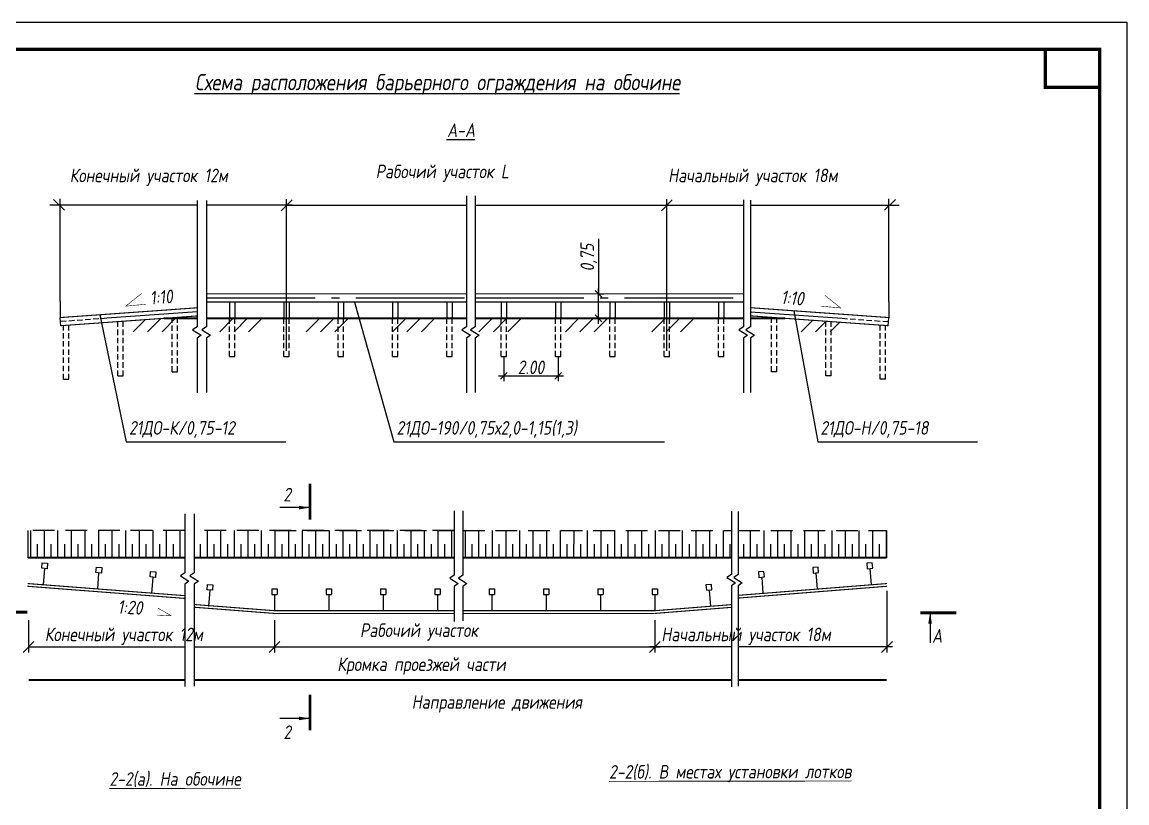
# Model space of a CAD drawing. Header units: millimetres. Extents: x 4241 to 6572, y 870 to 1291.
# Drawn here: x 6368.9 to 6572.3, y 1023.2 to 1166.8 of the extents above; entities that cross this region are included whole.
import ezdxf
from ezdxf.enums import TextEntityAlignment as Align

# ---------------------------------------------------------------- set-up
doc = ezdxf.new("R2010")
doc.units = ezdxf.units.MM
doc.linetypes.add('CENTER', pattern=[27.5, 20, -3, 1.5, -3])
doc.linetypes.add('DASHED2', pattern=[6, 4, -2])
doc.layers.get('DEFPOINTS').update_dxf_attribs({"color": 2})
for name, color, linetype in [('00', 15, 'Continuous'), ('_Штамп_рамка', 7, 'Continuous'), ('ПРОЕКТ', 7, 'Continuous')]:
    doc.layers.add(name, color=color, linetype=linetype)
doc.styles.add('M', font='romand.shx', dxfattribs={"width": 0.8, "oblique": 10})
doc.styles.add('Romans_2.5', font='romans.shx', dxfattribs={"width": 0.75, "height": 2.5})
doc.dimstyles.new('M_1000', dxfattribs={"dimtxt": 2.5, "dimasz": 1.25, "dimexe": 0.05, "dimexo": 0, "dimgap": 0.6, "dimtad": 1, "dimzin": 0, "dimdsep": 46, "dimtxsty": 'M', "dimblk": 'OBLIQUE', "dimcen": 0, "dimaunit": 1, "dimadec": 0, "dimazin": 0, "dimtfac": 1, "dimtofl": 0, "dimtmove": 0, "dimatfit": 3, "dimfxl": 0.5, "dimtolj": 1, "dimtzin": 0, "dimarcsym": 0})

# ---------------------------------------------------------------- blocks, each defined once
blk = doc.blocks.new('*U758')
blk.add_lwpolyline([(0, 0), (0, 297), (420, 297), (420, 0), (0, 0)])
at = {"const_width": 0.6}
blk.add_lwpolyline([(20, 5), (20, 292), (415, 292), (415, 5), (20, 5)], dxfattribs=at)
blk.add_lwpolyline([(405, 292), (415, 292), (415, 285), (405, 285)], close=True, dxfattribs=at)
at = {"style": 'Romans_2.5', "width": 0.75}
blk.add_attdef('ФОРМАТ', text='', height=2.5, dxfattribs=at).set_placement((380, 2.5), align=Align.MIDDLE_LEFT)
blk = doc.blocks.new('_OBLIQUE')
at = {"color": 0, "linetype": 'ByBlock'}
blk.add_line((-0.5, -0.5), (0.5, 0.5), dxfattribs=at)
blk = doc.blocks.new('*D835')
at = {"color": 0, "lineweight": -2, "transparency": 16777216}
for p, q in [((6475.02, 1126.91), (6475.02, 1116.8)), ((6475.02, 1111.3), (6475.02, 1117.8)), ((6475.02, 1116.8), (6476.02, 1116.8)), ((6475.02, 1112.3), (6476.02, 1112.3))]:
    blk.add_line(p, q, dxfattribs=at)
at = {"layer": 'DEFPOINTS', "color": 0, "transparency": 16777216}
for p in [(6475.02, 1116.8), (6475.02, 1116.8), (6475.02, 1112.3)]:
    blk.add_point(p, dxfattribs=at)
at = {"color": 0, "lineweight": -2, "transparency": 16777216, "xscale": 1.25, "yscale": 1.25, "zscale": 1.25}
for p, rotation in [((6475.02, 1116.8), 90), ((6475.02, 1112.3), 270)]:
    blk.add_blockref('_OBLIQUE', p, dxfattribs=dict(at, rotation=rotation))
at = {"color": 0, "transparency": 16777216, "insert": (6473.24, 1123.48), "char_height": 2.5, "attachment_point": 5, "rotation": 90, "style": 'M'}
blk.add_mtext('\\A1;0,75', dxfattribs=at)
blk = doc.blocks.new('*D836')
at = {"color": 0, "lineweight": -2, "transparency": 16777216}
for p, q in [((6457.58, 1105.3), (6457.58, 1100.73)), ((6467.58, 1105.3), (6467.58, 1100.73)), ((6456.58, 1101.73), (6468.58, 1101.73))]:
    blk.add_line(p, q, dxfattribs=at)
at = {"layer": 'DEFPOINTS', "color": 0, "transparency": 16777216}
for p in [(6457.58, 1105.3), (6467.58, 1105.3), (6467.58, 1101.73)]:
    blk.add_point(p, dxfattribs=at)
at = {"color": 0, "lineweight": -2, "transparency": 16777216, "xscale": 1.25, "yscale": 1.25, "zscale": 1.25, "rotation": 180}
blk.add_blockref('_OBLIQUE', (6457.58, 1101.73), dxfattribs=at)
at = {"color": 0, "lineweight": -2, "transparency": 16777216, "xscale": 1.25, "yscale": 1.25, "zscale": 1.25}
blk.add_blockref('_OBLIQUE', (6467.58, 1101.73), dxfattribs=at)
at = {"color": 0, "transparency": 16777216, "insert": (6462.58, 1103.28), "char_height": 2.5, "attachment_point": 5, "style": 'M'}
blk.add_mtext('\\A1;2.00', dxfattribs=at)

msp = doc.modelspace()

# ---------------------------------------------------------------- hatches: boundary and pattern name
at = {"layer": '00', "linetype": 'Continuous'}
h = msp.add_hatch(dxfattribs=at)
h.set_pattern_fill('LINE', scale=20, angle=90, style=0)
h.set_pattern_definition([(90, (6068.0034, 671.5891), (-2.5, 2e-16), [])])
h.paths.add_polyline_path([(6400.6032, 1073.2549), (6400.6032, 1070.7549), (6499.4777, 1070.7549), (6499.4777, 1073.2549)])
h.paths.add_polyline_path([(6528.0522, 1070.7549), (6528.0522, 1073.2549), (6500.744, 1073.2549), (6500.744, 1070.7549)])
h.paths.add_polyline_path([(6369.9711, 1073.2549), (6369.9711, 1070.7549), (6398.8796, 1070.7549), (6398.8796, 1073.2549)])
h = msp.add_hatch(dxfattribs=at)
h.set_pattern_fill('LINE', scale=10, angle=90, style=0)
h.set_pattern_definition([(90, (6068.0034, 671.5891), (-1.25, 8e-17), [])])
h.paths.add_polyline_path([(6499.4777, 1068.2549), (6499.4777, 1070.7549), (6450.0606, 1070.7549), (6450.0606, 1068.2549)])
h.paths.add_polyline_path([(6400.6032, 1070.7549), (6400.6032, 1068.2549), (6448.4558, 1068.2549), (6448.4558, 1070.7549)])
h.paths.add_polyline_path([(6528.0522, 1068.2549), (6528.0522, 1070.7549), (6500.744, 1070.7549), (6500.744, 1068.2549)])
h.paths.add_polyline_path([(6369.9711, 1070.7549), (6369.9711, 1068.2549), (6398.8796, 1068.2549), (6398.8796, 1070.7549)])

# ---------------------------------------------------------------- linework, layer by layer
at = {"transparency": 33554687}
for p, q in [((6401.118, 1133.0837), (6374.0077, 1133.0837)), ((6417.6013, 1133.0837), (6450.6942, 1133.0837))]:
    msp.add_line(p, q, dxfattribs=at)
at = {"color": 0, "linetype": 'ByBlock'}
for p, q in [((6375.9062, 1116.3967), (6375.9062, 1134.2996)), ((6418.6013, 1133.0837), (6402.8416, 1133.0837)), ((6417.6013, 1106.2968), (6417.6013, 1134.1997)), ((6417.6013, 1107.2968), (6417.6013, 1134.1997)), ((6452.2991, 1133.0837), (6487.5843, 1133.0837)), ((6486.5843, 1133.0837), (6501.7161, 1133.0837)), ((6487.5843, 1106.2968), (6487.5843, 1134.1997)), ((6487.5843, 1107.2968), (6487.5843, 1134.1997)), ((6502.9824, 1133.0837), (6530.3592, 1133.0837)), ((6528.4607, 1116.3967), (6528.4607, 1134.2996)), ((6370.0746, 1056.7549), (6370.0746, 1050.8413)), ((6415.3629, 1056.7549), (6415.3629, 1050.8413)), ((6485.3782, 1056.7549), (6485.3782, 1050.8413)), ((6415.3629, 1051.8413), (6486.3782, 1051.8413))]:
    msp.add_line(p, q, dxfattribs=at)
for points in [[(6430.1232, 1115.2968), (6437.3329, 1089.5772), (6487.1804, 1089.5772)], [(6383.2052, 1112.9538), (6388.0901, 1089.5772), (6417.4793, 1089.5772)], [(6510.9974, 1113.6798), (6515.3664, 1089.5772), (6544.7556, 1089.5772)]]:
    msp.add_lwpolyline(points)
at = {"layer": '00', "color": 7, "linetype": 'Continuous'}
for p, q in [((6375.9062, 1115.3967), (6375.9062, 1116.8967)), ((6528.4607, 1115.3967), (6528.4607, 1116.8967)), ((6375.9062, 1115.3967), (6375.9062, 1112.3967)), ((6407.0843, 1115.2968), (6407.0843, 1112.2968)), ((6408.0843, 1115.2968), (6408.0843, 1112.2968)), ((6417.0843, 1115.2968), (6417.0843, 1112.2968)), ((6418.0843, 1115.2968), (6418.0843, 1112.2968)), ((6427.0843, 1115.2968), (6427.0843, 1112.2968)), ((6428.0843, 1115.2968), (6428.0843, 1112.2968)), ((6437.0843, 1115.2968), (6437.0843, 1112.2968)), ((6438.0843, 1115.2968), (6438.0843, 1112.2968)), ((6447.0843, 1115.2968), (6447.0843, 1112.2968)), ((6457.0843, 1115.2968), (6457.0843, 1112.2968)), ((6458.0843, 1115.2968), (6458.0843, 1112.2968)), ((6467.0843, 1115.2968), (6467.0843, 1112.2968)), ((6468.0843, 1115.2968), (6468.0843, 1112.2968)), ((6477.0843, 1115.2968), (6477.0843, 1112.2968)), ((6478.0843, 1115.2968), (6478.0843, 1112.2968)), ((6487.0843, 1115.2968), (6487.0843, 1112.2968)), ((6488.0843, 1115.2968), (6488.0843, 1112.2968)), ((6497.0843, 1115.2968), (6497.0843, 1112.2968)), ((6498.0843, 1115.2968), (6498.0843, 1112.2968)), ((6528.4607, 1115.3967), (6528.4607, 1112.3967)), ((6376.0128, 1110.9043), (6375.9062, 1112.3967)), ((6389.3669, 1109.7968), (6391.6253, 1112.0552)), ((6392.0186, 1109.7968), (6394.5186, 1112.2968)), ((6394.6702, 1109.7968), (6397.1702, 1112.2968)), ((6405.2768, 1109.7968), (6407.7768, 1112.2968)), ((6407.9285, 1109.7968), (6410.4285, 1112.2968)), ((6410.5801, 1109.7968), (6413.0801, 1112.2968)), ((6421.1867, 1109.7968), (6423.6867, 1112.2968)), ((6423.8384, 1109.7968), (6426.3384, 1112.2968)), ((6426.49, 1109.7968), (6428.99, 1112.2968)), ((6437.0966, 1109.7968), (6439.5966, 1112.2968)), ((6439.7483, 1109.7968), (6442.2483, 1112.2968)), ((6442.3999, 1109.7968), (6444.8999, 1112.2968)), ((6453.0065, 1109.7968), (6455.5065, 1112.2968)), ((6455.6582, 1109.7968), (6458.1582, 1112.2968)), ((6458.3098, 1109.7968), (6460.8098, 1112.2968)), ((6468.9164, 1109.7968), (6471.4164, 1112.2968)), ((6471.5681, 1109.7968), (6474.0681, 1112.2968)), ((6474.2197, 1109.7968), (6476.7197, 1112.2968)), ((6484.8263, 1109.7968), (6487.3263, 1112.2968)), ((6487.478, 1109.7968), (6489.978, 1112.2968)), ((6490.1296, 1109.7968), (6492.6296, 1112.2968)), ((6512.3309, 1109.7968), (6514.4661, 1111.932)), ((6514.9826, 1109.7968), (6516.941, 1111.7553)), ((6517.6342, 1109.7968), (6519.4159, 1111.5785)), ((6528.3541, 1110.9043), (6528.4607, 1112.3967)), ((6407.0843, 1105.2968), (6408.0843, 1105.2968)), ((6417.0843, 1105.2968), (6418.0843, 1105.2968)), ((6427.0843, 1105.2968), (6428.0843, 1105.2968)), ((6437.0843, 1105.2968), (6438.0843, 1105.2968)), ((6447.0843, 1105.2968), (6448.0843, 1105.2968)), ((6457.0843, 1105.2968), (6458.0843, 1105.2968)), ((6467.0843, 1105.2968), (6468.0843, 1105.2968)), ((6477.0843, 1105.2968), (6478.0843, 1105.2968)), ((6487.0843, 1105.2968), (6488.0843, 1105.2968)), ((6497.0843, 1105.2968), (6498.0843, 1105.2968)), ((6396.5077, 1102.4669), (6397.5077, 1102.4669)), ((6507.8592, 1102.4669), (6506.8592, 1102.4669)), ((6376.5077, 1101.0834), (6377.5077, 1101.0834)), ((6386.5077, 1101.7123), (6387.5077, 1101.7123)), ((6517.8592, 1101.7123), (6516.8592, 1101.7123)), ((6527.8592, 1101.0834), (6526.8592, 1101.0834)), ((6421.8891, 1077.4758), (6416.375, 1077.4758)), ((6369.9711, 1073.2549), (6369.9711, 1068.2549)), ((6528.0522, 1073.2549), (6528.0522, 1068.2549)), ((6373.0291, 1066.2689), (6372.7913, 1063.2783)), ((6524.9942, 1066.2689), (6525.2319, 1063.2783)), ((6382.9976, 1065.4763), (6382.7599, 1062.4857)), ((6392.9662, 1064.6838), (6392.7284, 1061.6932)), ((6505.0571, 1064.6838), (6505.2949, 1061.6932)), ((6515.0256, 1065.4763), (6515.2634, 1062.4857)), ((6403.4654, 1062.3061), (6403.2276, 1059.3156)), ((6414.8782, 1062.512), (6415.8782, 1062.512)), ((6414.8782, 1062.512), (6414.8782, 1061.512)), ((6415.8782, 1062.512), (6415.8782, 1061.512)), ((6424.8782, 1062.512), (6424.8782, 1061.512)), ((6424.8782, 1062.512), (6425.8782, 1062.512)), ((6425.8782, 1062.512), (6425.8782, 1061.512)), ((6434.8782, 1062.512), (6434.8782, 1061.512)), ((6434.8782, 1062.512), (6435.8782, 1062.512)), ((6435.8782, 1062.512), (6435.8782, 1061.512)), ((6444.8782, 1062.512), (6444.8782, 1061.512)), ((6444.8782, 1062.512), (6445.8782, 1062.512)), ((6445.8782, 1062.512), (6445.8782, 1061.512)), ((6454.8782, 1062.512), (6454.8782, 1061.512)), ((6454.8782, 1062.512), (6455.8782, 1062.512)), ((6455.8782, 1062.512), (6455.8782, 1061.512)), ((6464.8782, 1062.512), (6464.8782, 1061.512)), ((6464.8782, 1062.512), (6465.8782, 1062.512)), ((6465.8782, 1062.512), (6465.8782, 1061.512)), ((6474.8782, 1062.512), (6474.8782, 1061.512)), ((6474.8782, 1062.512), (6475.8782, 1062.512)), ((6475.8782, 1062.512), (6475.8782, 1061.512)), ((6484.8782, 1062.512), (6484.8782, 1061.512)), ((6484.8782, 1062.512), (6485.8782, 1062.512)), ((6485.8782, 1062.512), (6485.8782, 1061.512)), ((6495.3766, 1062.3061), (6495.6144, 1059.3156)), ((6528.1171, 1062.1893), (6528.1171, 1050.8413)), ((6414.8782, 1061.512), (6415.8782, 1061.512)), ((6415.3782, 1061.512), (6415.3782, 1058.512)), ((6424.8782, 1061.512), (6425.8782, 1061.512)), ((6425.3782, 1061.512), (6425.3782, 1058.512)), ((6434.8782, 1061.512), (6435.8782, 1061.512)), ((6435.3782, 1061.512), (6435.3782, 1058.512)), ((6444.8782, 1061.512), (6445.8782, 1061.512)), ((6445.3782, 1061.512), (6445.3782, 1058.512)), ((6454.8782, 1061.512), (6455.8782, 1061.512)), ((6455.3782, 1061.512), (6455.3782, 1058.512)), ((6464.8782, 1061.512), (6465.8782, 1061.512)), ((6465.3782, 1061.512), (6465.3782, 1058.512)), ((6474.8782, 1061.512), (6475.8782, 1061.512)), ((6475.3782, 1061.512), (6475.3782, 1058.512)), ((6484.8782, 1061.512), (6485.8782, 1061.512)), ((6485.3782, 1061.512), (6485.3782, 1058.512)), ((6536.0624, 1058.1229), (6536.0624, 1052.6088)), ((6370.0746, 1051.8413), (6398.8796, 1051.8413)), ((6400.6032, 1051.8413), (6415.3629, 1051.8413)), ((6499.4777, 1051.8413), (6484.3782, 1051.8413)), ((6529.1171, 1051.8413), (6500.744, 1051.8413)), ((6421.8891, 1038.6918), (6416.375, 1038.6918))]:
    msp.add_line(p, q, dxfattribs=at)
at = {"layer": '00', "color": 7, "linetype": 'CENTER'}
for p, q in [((6402.8416, 1116.0468), (6450.6942, 1116.0468)), ((6452.2991, 1116.0468), (6501.7161, 1116.0468)), ((6401.118, 1113.4833), (6384.5077, 1112.2968)), ((6502.9824, 1113.5023), (6519.8592, 1112.2968))]:
    msp.add_line(p, q, dxfattribs=at)
at = {"layer": '00', "color": 7, "linetype": 'DASHED2', "ltscale": 0.25}
for p, q in [((6384.5077, 1112.2968), (6375.957, 1111.6861)), ((6376.5077, 1101.0834), (6376.5077, 1110.9754)), ((6377.5077, 1101.0834), (6377.5077, 1111.0468)), ((6386.5077, 1101.7123), (6386.5077, 1111.6897)), ((6387.5077, 1101.7123), (6387.5077, 1111.7611)), ((6396.5077, 1102.4669), (6396.5077, 1112.404)), ((6397.5077, 1102.4669), (6397.5077, 1112.4754)), ((6407.0843, 1105.2968), (6407.0843, 1112.2968)), ((6408.0843, 1105.2968), (6408.0843, 1112.2968)), ((6417.0843, 1105.2968), (6417.0843, 1112.2968)), ((6418.0843, 1105.2968), (6418.0843, 1112.2968)), ((6427.0843, 1105.2968), (6427.0843, 1112.2968)), ((6428.0843, 1105.2968), (6428.0843, 1112.2968)), ((6437.0843, 1105.2968), (6437.0843, 1112.2968)), ((6438.0843, 1105.2968), (6438.0843, 1112.2968)), ((6447.0843, 1105.2968), (6447.0843, 1112.2968)), ((6448.0843, 1105.2968), (6448.0843, 1112.2968)), ((6457.0843, 1105.2968), (6457.0843, 1112.2968)), ((6458.0843, 1105.2968), (6458.0843, 1112.2968)), ((6467.0843, 1105.2968), (6467.0843, 1112.2968)), ((6468.0843, 1105.2968), (6468.0843, 1112.2968)), ((6477.0843, 1105.2968), (6477.0843, 1112.2968)), ((6478.0843, 1105.2968), (6478.0843, 1112.2968)), ((6487.0843, 1105.2968), (6487.0843, 1112.2968)), ((6488.0843, 1105.2968), (6488.0843, 1112.2968)), ((6497.0843, 1105.2968), (6497.0843, 1112.2968)), ((6498.0843, 1105.2968), (6498.0843, 1112.2968)), ((6506.8592, 1102.4669), (6506.8592, 1112.4754)), ((6507.8592, 1102.4669), (6507.8592, 1112.404)), ((6516.8592, 1101.7123), (6516.8592, 1111.7611)), ((6517.8592, 1101.7123), (6517.8592, 1111.6897)), ((6519.8592, 1112.2968), (6528.41, 1111.6861)), ((6526.8592, 1101.0834), (6526.8592, 1111.0468)), ((6527.8592, 1101.0834), (6527.8592, 1110.9754))]:
    msp.add_line(p, q, dxfattribs=at)
at = {"layer": '00', "color": 7, "linetype": 'DASHED2'}
for p, q in [((6398.8796, 1073.2549), (6369.9711, 1073.2549)), ((6448.4558, 1073.2549), (6400.6032, 1073.2549)), ((6415.3629, 1073.2549), (6448.4558, 1073.2549)), ((6450.0606, 1073.2549), (6499.4777, 1073.2549)), ((6500.744, 1073.2549), (6528.0522, 1073.2549))]:
    msp.add_line(p, q, dxfattribs=at)
at = {"layer": '00', "color": 7, "linetype": 'Continuous'}
for points in [[(6401.118, 1133.9486), (6401.118, 1110.7286), (6400.2795, 1110.1768), (6401.8628, 1109.2009), (6401.118, 1108.6572), (6401.118, 1098.5793)], [(6402.8416, 1133.9486), (6402.8416, 1110.7286), (6402.0031, 1110.1768), (6403.5864, 1109.2009), (6402.8416, 1108.6572), (6402.8416, 1098.6589)], [(6450.6942, 1134.8363), (6450.6942, 1110.7286), (6449.8557, 1110.1768), (6451.439, 1109.2009), (6450.6942, 1108.6572), (6450.6942, 1098.5793)], [(6452.2991, 1134.8363), (6452.2991, 1110.7286), (6451.4605, 1110.1768), (6453.0438, 1109.2009), (6452.2991, 1108.6572), (6452.2991, 1098.6589)], [(6501.7161, 1134.1163), (6501.7161, 1110.7286), (6500.8776, 1110.1768), (6502.4608, 1109.2009), (6501.7161, 1108.6572), (6501.7161, 1098.5793)], [(6502.9824, 1134.0343), (6502.9824, 1110.7286), (6502.1439, 1110.1768), (6503.7271, 1109.2009), (6502.9824, 1108.6572), (6502.9824, 1098.6589)], [(6448.0843, 1115.2968), (6448.0843, 1112.2968)], [(6398.8796, 1076.339), (6398.8796, 1065.4921), (6398.0411, 1064.9402), (6399.6244, 1063.9644), (6398.8796, 1063.4206), (6398.8796, 1044.5625)], [(6400.6032, 1076.339), (6400.6032, 1065.4921), (6399.7647, 1064.9402), (6401.348, 1063.9644), (6400.6032, 1063.4206), (6400.6032, 1044.6421)], [(6448.4558, 1076.8574), (6448.4558, 1065.0647), (6447.6173, 1064.5129), (6449.2006, 1063.537), (6448.4558, 1062.9933), (6448.4558, 1056.5452)], [(6450.0606, 1076.8574), (6450.0606, 1065.0647), (6449.2221, 1064.5129), (6450.8054, 1063.537), (6450.0606, 1062.9933), (6450.0606, 1056.6247)], [(6499.4777, 1076.8391), (6499.4777, 1065.1824), (6498.6392, 1064.6306), (6500.2224, 1063.6547), (6499.4777, 1063.111), (6499.4777, 1044.5336)], [(6500.744, 1076.7572), (6500.744, 1065.1824), (6499.9055, 1064.6306), (6501.4887, 1063.6547), (6500.744, 1063.111), (6500.744, 1044.6132)]]:
    msp.add_lwpolyline(points, dxfattribs=at)
for points, const_width in [([(6391.6675, 1114.8864), (6387.9876, 1114.536), (6390.9082, 1116.8716)], 0.1), ([(6402.8416, 1116.7968), (6450.6942, 1116.7968)], 0.2), ([(6452.2991, 1116.7968), (6501.7161, 1116.7968)], 0.2), ([(6402.8416, 1115.2968), (6450.6942, 1115.2968)], 0.2), ([(6452.2991, 1115.2968), (6501.7161, 1115.2968)], 0.2), ([(6515.9235, 1114.5467), (6519.6034, 1114.1963), (6516.6828, 1116.5319)], 0.1), ([(6375.9062, 1112.4324), (6401.118, 1114.2333)], 0.2), ([(6395.0077, 1112.2968), (6401.118, 1112.7333)], 0.2), ([(6528.4607, 1112.4324), (6502.9824, 1114.2523)], 0.2), ([(6509.3592, 1112.2968), (6502.9824, 1112.7523)], 0.2), ([(6401.118, 1112.2968), (6395.0077, 1112.2968)], 0.4), ([(6450.6942, 1112.2968), (6402.8416, 1112.2968)], 0.4), ([(6417.6013, 1112.2968), (6450.6942, 1112.2968)], 0.4), ([(6452.2991, 1112.2968), (6501.7161, 1112.2968)], 0.4), ([(6502.9824, 1112.2968), (6509.3592, 1112.2968)], 0.4), ([(6421.8891, 1075.2867), (6421.8891, 1081.8666)], 0.5), ([(6398.8796, 1068.2549), (6369.9711, 1068.2549)], 0.4), ([(6448.4558, 1068.2549), (6400.6032, 1068.2549)], 0.4), ([(6415.3629, 1068.2549), (6448.4558, 1068.2549)], 0.4), ([(6450.0606, 1068.2549), (6499.4777, 1068.2549)], 0.4), ([(6500.744, 1068.2549), (6528.0522, 1068.2549)], 0.4), ([(6398.8796, 1060.7744), (6369.8805, 1063.0077)], 0.2), ([(6398.8796, 1061.2759), (6369.9202, 1063.5061)], 0.2), ([(6500.744, 1061.3356), (6528.1031, 1063.5061)], 0.2), ([(6500.744, 1060.834), (6528.1428, 1063.0077)], 0.2), ([(6415.3629, 1058.512), (6400.6032, 1059.6486)], 0.2), ([(6485.3782, 1058.512), (6499.4777, 1059.6306)], 0.2), ([(6369.8759, 1058.2467), (6363.296, 1058.2467)], 0.5), ([(6396.3844, 1057.564), (6393.7586, 1057.7046)], 0.1), ([(6393.9462, 1058.9701), (6396.3844, 1057.564)], 0.1), ([(6415.3234, 1058.0136), (6400.6032, 1059.1472)], 0.2), ([(6415.3629, 1058.512), (6448.3858, 1058.512)], 0.2), ([(6415.3629, 1058.012), (6448.4558, 1058.012)], 0.2), ([(6450.0606, 1058.512), (6485.3782, 1058.512)], 0.2), ([(6450.0606, 1058.012), (6485.3782, 1058.012)], 0.2), ([(6485.4177, 1058.0136), (6499.4777, 1059.129)], 0.2), ([(6540.8595, 1058.1229), (6534.2796, 1058.1229)], 0.5), ([(6370.1306, 1045.7549), (6398.8796, 1045.7549)], 0.4), ([(6400.6032, 1045.7549), (6499.4777, 1045.7549)], 0.4), ([(6500.744, 1045.7549), (6528.0522, 1045.7549)], 0.4), ([(6421.8891, 1036.5027), (6421.8891, 1043.0826)], 0.5)]:
    msp.add_lwpolyline(points, dxfattribs=dict(at, const_width=const_width))
at = {"layer": '00', "color": 7, "linetype": 'DASHED2', "ltscale": 0.25, "const_width": 0.2}
for points in [[(6395.0077, 1112.2968), (6376.0103, 1110.9399)], [(6509.3592, 1112.2968), (6528.3567, 1110.9399)]]:
    msp.add_lwpolyline(points, dxfattribs=at)
at = {"layer": '00', "color": 7, "linetype": 'Continuous'}
for points in [[(6373.5275, 1066.2292), (6372.5307, 1066.3085), (6372.6099, 1067.3053), (6373.6068, 1067.2261)], [(6383.4961, 1065.4367), (6382.4992, 1065.5159), (6382.5785, 1066.5128), (6383.5753, 1066.4335)], [(6514.5272, 1065.4367), (6515.5241, 1065.5159), (6515.4448, 1066.5128), (6514.448, 1066.4335)], [(6524.4958, 1066.2292), (6525.4926, 1066.3085), (6525.4134, 1067.3053), (6524.4165, 1067.2261)], [(6393.4646, 1064.6441), (6392.4678, 1064.7234), (6392.547, 1065.7202), (6393.5439, 1065.641)], [(6504.5587, 1064.6441), (6505.5555, 1064.7234), (6505.4763, 1065.7202), (6504.4794, 1065.641)], [(6403.9638, 1062.2665), (6402.967, 1062.3457), (6403.0462, 1063.3426), (6404.0431, 1063.2633)], [(6494.8782, 1062.2665), (6495.875, 1062.3457), (6495.7958, 1063.3426), (6494.7989, 1063.2633)]]:
    msp.add_lwpolyline(points, close=True, dxfattribs=at)
msp.add_lwpolyline([(6434.3664, 1039.1139, 0, 1.5, 0), (6437.9022, 1039.1139, 0, 0, 0), (6478.402, 1039.1139, 0, 0, 0)], format="xyseb", dxfattribs=at)
for points in [[(6419.8903, 1077.8161), (6421.8891, 1077.4758), (6419.888, 1077.1494)], [(6535.7222, 1056.124), (6536.0624, 1058.1229), (6536.3888, 1056.1217)], [(6419.8903, 1039.032), (6421.8891, 1038.6918), (6419.888, 1038.3654)]]:
    msp.add_solid(points, dxfattribs=at)
at = {"layer": 'DEFPOINTS', "color": 0, "linetype": 'ByBlock'}
for p in [(6374.0077, 1133.0837), (6487.5843, 1133.0837), (6530.3592, 1133.0837), (6375.9062, 1115.3967), (6528.4607, 1115.3967), (6447.5843, 1105.2968), (6457.5843, 1105.2968), (6487.5843, 1106.2968), (6485.3782, 1057.7549), (6485.4573, 1056.7581), (6485.3782, 1051.8413)]:
    msp.add_point(p, dxfattribs=at)

# ---------------------------------------------------------------- block references
at = {"color": 0, "linetype": 'ByBlock', "yscale": 2, "zscale": 2}
for p, xscale, rotation in [((6375.7064, 1133.1836), 2, 270), ((6417.6013, 1133.0837), -2, 270), ((6487.5843, 1133.0837), -2, 270), ((6528.6605, 1133.1836), -2, 90)]:
    msp.add_blockref('_OBLIQUE', p, dxfattribs=dict(at, xscale=xscale, rotation=rotation))
at = {"color": 0, "linetype": 'ByBlock', "xscale": 2, "yscale": 2, "zscale": 2}
for p in [(6370.0746, 1051.8413), (6415.3629, 1051.8413), (6485.3782, 1051.8413)]:
    msp.add_blockref('_OBLIQUE', p, dxfattribs=at)
at = {"layer": '00', "color": 7, "linetype": 'Continuous', "xscale": 2, "yscale": 2, "zscale": 2, "rotation": 180}
for p in [(6415.3629, 1051.8413), (6485.3782, 1051.8413)]:
    msp.add_blockref('_OBLIQUE', p, dxfattribs=at)
at = {"layer": '00', "color": 7, "linetype": 'Continuous', "xscale": 2, "yscale": 2, "zscale": 2}
msp.add_blockref('_OBLIQUE', (6528.1171, 1051.8413), dxfattribs=at)
at = {"layer": '_Штамп_рамка'}
msp.add_blockref('*U758', (6152.2899, 869.7865), dxfattribs=at)

# ---------------------------------------------------------------- texts
at = {"color": 7, "linetype": 'ByBlock', "style": 'M', "oblique": 10, "width": 0.8}
for s, p in [('2', (6417.7217, 1079.8605)), ('А', (6537.3618, 1053.8865)), ('2', (6417.7217, 1036.164))]:
    msp.add_text(s, height=2.5, dxfattribs=at).set_placement(p, align=Align.MIDDLE_CENTER)
at = {"layer": '00', "color": 7, "linetype": 'Continuous', "style": 'M', "oblique": 10, "width": 0.8}
for s, height, p in [('%%UСхема расположения барьерного ограждения на обочине', 3, (6400.718, 1154.2477)), ('%%UА-А', 2.5, (6447.1499, 1145.664)), ('Конечный участок 12м', 2.5, (6377.6684, 1137.3318)), ('Рабочий участок L', 2.5, (6433.9921, 1138.0637)), ('Начальный участок 18м', 2.5, (6487.8302, 1137.3318)), ('21ДО-К/0,75-12', 2.5, (6388.5875, 1090.8943)), ('21ДО-190/0,75х2,0-1,15(1,3)', 2.5, (6437.8303, 1090.8943)), ('21ДО-Н/0,75-18', 2.5, (6515.8638, 1090.8943)), ('Рабочий участок', 2.5, (6431.1073, 1053.6746)), ('Конечный участок 12м', 2.5, (6373.0803, 1052.8965)), ('Начальный участок 18м', 2.5, (6486.5736, 1052.8965)), ('Кромка проезжей части', 2.5, (6426.924, 1047.4158)), ('Направление движения', 2.5, (6440.6252, 1040.4615))]:
    msp.add_text(s, height=height, dxfattribs=at).set_placement(p)
for s, rotation, p in [('1:10', 4.5004, (6392.5495, 1114.7879)), ('1:10', 355.4996, (6508.5437, 1114.9596)), ('1:20', 356.934707, (6386.4468, 1057.9969))]:
    msp.add_text(s, height=2.5, rotation=rotation, dxfattribs=at).set_placement(p)
at = {"layer": 'ПРОЕКТ', "lineweight": 18, "char_height": 2.5, "attachment_point": 3, "rotation": 0.103257, "style": 'M'}
for s, insert, width in [('{\\L2-2(б). В местах установки лотков}', (6521.5878, 1030.1907), 111.081037), ('{\\L2-2(а). На обочине}', (6409.1623, 1028.8461), 87.621621)]:
    msp.add_mtext(s, dxfattribs=dict(at, insert=insert, width=width))

# ---------------------------------------------------------------- dimensions: what is measured, and where the dimension line sits
at = {"transparency": 33554687}
dim = msp.add_linear_dim(base=(6475.0235, 1116.7968), p1=(6475.0235, 1112.2986), p2=(6475.0235, 1116.7968), angle=90, text='0,75', dimstyle='M_1000', override={"dimexe": 1, "dimgap": 0.3, "dimdle": 1, "dimtmove": 1}, dxfattribs=at)
dim.commit()
dim.dimension.update_dxf_attribs({"geometry": '*D835', "text_midpoint": (6474.8414, 1123.4777), "dimtype": 160})
dim = msp.add_aligned_dim(p1=(6457.5843, 1105.2968), p2=(6467.5843, 1105.2968), distance=-3.5689, text='2.00', dimstyle='M_1000', override={"dimexe": 1, "dimgap": 0.3, "dimdle": 1, "dimtmove": 1}, dxfattribs=at)
dim.commit()
dim.dimension.update_dxf_attribs({"geometry": '*D836', "text_midpoint": (6462.5843, 1103.2779)})

doc.saveas('drawing.dxf')
